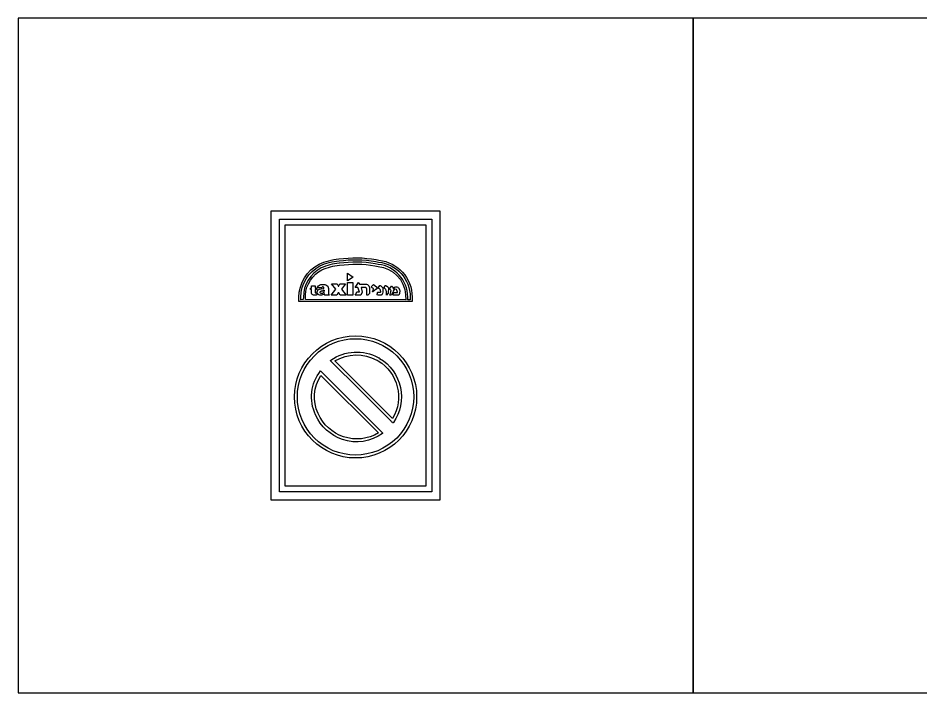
# Model space of a CAD drawing. Extents: x 0 to 4200, y -1400 to 2100.
# Drawn here: x 0 to 1873, y -1400 to 0 of the extents above; entities that cross this region are included whole.
import ezdxf

# ---------------------------------------------------------------- set-up
doc = ezdxf.new("R2010")
doc.units = 0
doc.header["$MEASUREMENT"] = 0

msp = doc.modelspace()

# ---------------------------------------------------------------- linework, layer by layer
for points in [[(0.0002, -1399.9998), (1400, -1399.9998), (1400, 0.0001), (0.0002, 0.0001)], [(1400, -1399.9998), (2800, -1399.9998), (2800, 0.0001), (1400, 0.0001)]]:
    msp.add_lwpolyline(points, close=True)
at = {"color": 7}
for points in [[(525, -999.9999), (525, -399.9999), (875, -399.9999), (875, -999.9999)], [(542, -982.9999), (542, -416.9999), (858, -416.9999), (858, -982.9999)], [(554, -970.9999), (554, -428.9999), (846, -428.9999), (846, -970.9999)], [(683.073, -545.2869), (683.073, -529.5419), (695.32, -537.2399)], [(683.55, -574.5979), (683.55, -548.3899), (694.033, -548.3899), (694.033, -574.5979)]]:
    msp.add_lwpolyline(points, close=True, dxfattribs=at)
for points in [[(582.62, -584.1869), (582.619, -579.0229, -0.280284), (624.541, -510.3479, -0.0853424), (665.284, -499.7929, -0.0804113), (742.489, -501.1329), (748.376, -502.1519, -0.38291), (817.378, -579.0119), (817.373, -588.1859), (582.621, -588.1859)], [(808.357, -584.1859), (808.253, -578.8689, 0.383401), (747.212, -511.0779), (740.893, -509.9879, 0.0805395), (666.413, -508.7289), (666.177, -508.7529, 0.0852896), (628.519, -518.4489, 0.279741), (591.786, -578.8759), (591.62, -584.1129), (586.62, -584.1859), (586.619, -579.0219, -0.280284), (626.257, -513.9599, -0.0855945), (665.734, -503.7699, -0.0805395), (741.782, -505.0689), (747.82, -506.1149, -0.383401), (813.378, -579.0129), (813.375, -584.1859)], [(803.982, -584.1859), (596.123, -584.1129), (596.037, -574.7769, -0.26205), (630.313, -522.1559, -0.0853626), (666.731, -512.8379), (666.926, -512.8129, -0.0807102), (740.164, -514.0399), (746.633, -515.1559, -0.362565), (803.952, -574.0279)], [(619.658, -570.2449), (619.637, -572.6329, -0.398273), (618.344, -574.5949), (617.782, -574.5939), (613.542, -574.5949, -0.111874), (611.449, -574.1999, -0.175872), (609.169, -572.0909, -0.136157), (608.927, -570.4439), (608.927, -563.3349), (606.263, -563.3349), (606.263, -560.1409), (608.927, -560.1409), (608.927, -555.5549), (616.049, -555.5549), (616.049, -560.1409), (619.324, -560.1409), (619.324, -563.3349), (616.049, -563.3349), (616.049, -566.3589), (616.094, -568.9069, 0.160601), (616.404, -569.7359, 0.168197), (617.304, -570.2459)], [(622.152, -572.9879, -0.0967747), (621.206, -572.0629, -0.164524), (620.252, -567.6769, -0.334343), (625.51, -562.2359), (632.382, -561.1999, -0.0565197), (632.932, -561.2049, 0.0580126), (633.731, -561.2049, 0.209314), (634.274, -560.8499, 0.192744), (634.554, -559.5369, 0.165194), (633.978, -558.2799, 0.16499), (633.331, -557.9649, 0.0595443), (631.562, -557.8889, 0.229572), (630.229, -558.6869, -0.02095), (629.302, -559.7979), (627.224, -559.8319), (620.973, -559.8319), (620.993, -558.3569, -0.0083336), (621.272, -557.9539, -0.254093), (631.14, -552.5079, -0.0317652), (636.285, -552.9139, -0.0541736), (638.457, -553.4209, -0.31296), (643.76, -561.1759), (643.679, -570.1759, 0.0220169), (643.656, -571.3479, 0.112381), (643.79, -571.8539, -0.0356084), (644.417, -573.3379, 0.0952175), (644.783, -573.7309, -0.0198147), (645.42, -574.1479, -0.277193), (645.413, -574.5509), (643.844, -574.5979), (637.619, -574.5979), (636.119, -574.5609, -0.258822), (635.777, -574.2139, -0.0877574), (635.808, -573.5979, 0.0368192), (635.885, -572.9229, 0.163467), (635.761, -572.4869, 0.457905), (634.9, -572.5189, -0.0999742), (633.719, -573.3189, -0.101867), (629.57, -574.5959), (627.685, -574.5979, 0.0205106), (625.767, -574.5979, -0.208557)], [(661.728, -551.4229), (663.939, -555.5699, 0.0401614), (664.184, -555.9509, 0.184638), (664.691, -556.1789, 0.184638), (665.199, -555.9509, 0.0401614), (665.444, -555.5699), (667.312, -551.6519, -0.108548), (667.655, -551.4229), (679.206, -551.4229), (670.602, -562.6469), (680.213, -574.5949), (668.31, -574.5949), (665.344, -569.9649, 0.547493), (664.038, -569.9649), (661.071, -574.5949), (649.168, -574.5949), (658.781, -562.6469), (650.175, -551.4229)], [(699.455, -574.5979, 0.0514418), (702.528, -568.0649), (708.032, -568.0079), (704.955, -558.8899), (699.413, -558.7799), (706.326, -548.9119, -0.191451), (706.921, -549.2149, -0.0763303), (707.273, -550.1069, 0.0535839), (707.668, -551.2199, 0.0546944), (708.146, -552.2579), (720.743, -552.2999), (722.432, -552.2999, -0.207843), (726.377, -554.1289, -0.189366), (728.932, -560.9199), (728.885, -571.1819), (725.189, -574.5979), (723.613, -574.5979, -0.0264421), (723.625, -574.1719), (723.669, -573.4509), (723.674, -562.5289, 0.303844), (721.389, -559.1149), (711.636, -559.2709), (713.776, -568.3539), (710.998, -574.5979)], [(735.738, -568.1309, -0.229151), (735.23, -568.1419, -0.112341), (735.192, -567.4919, -0.0123559), (735.544, -566.4599), (735.695, -565.8749, -0.0481292), (736.837, -563.5719, 0.122018), (737.389, -561.6479, 0.199377), (736.963, -560.7529, -0.0789936), (732.512, -557.7609), (737.38, -552.4229), (743.332, -557.4429, -0.0652374), (743.717, -557.9599, -0.0759991), (743.934, -558.8339, -0.110017), (743.809, -561.6399, -0.162321), (743.069, -562.7289)], [(753.537, -574.5979), (751.343, -574.5979), (747.168, -574.5979), (745.013, -574.3239, -0.111945), (745.105, -572.1809, -0.0106235), (745.499, -570.8039, 0.0415124), (745.616, -569.9119, -0.0800032), (745.787, -569.1409, -0.246552), (746.336, -568.7159), (751.98, -568.5949, 0.0225209), (752.115, -568.1879), (751.793, -564.2519, 0.227662), (750.517, -562.1089, 0.0324103), (748.888, -561.1889, 0.0375462), (747.909, -560.6889, -0.0649898), (747.275, -560.3989, -0.363513), (746.954, -559.3979), (750.158, -554.8849, -0.170762), (750.833, -554.7729, -0.0522487), (751.301, -554.9779, -0.12233), (755.763, -559.0239, -0.0385998), (756.697, -560.8549, -0.104136), (755.974, -571.6009, -0.0231419), (754.372, -574.0949, -0.173901)], [(763.926, -574.5979), (763.926, -567.5549, 0.0992726), (763.46, -564.4689, 0.102967), (762.751, -563.4379, -0.00803077), (761.113, -561.6389, 0.0866947), (759.704, -560.6109, -0.258421), (759.115, -559.8859, -0.119464), (759.213, -559.1719), (761.529, -555.2879, -0.12472), (762.136, -554.8609, -0.205825), (763.083, -554.9899, -0.139728), (768.295, -559.8699), (767.743, -570.5819)], [(771.009, -574.5979, -0.0507785), (771.173, -574.0229), (771.481, -573.1289), (773.151, -567.8969), (773.412, -567.0799), (773.684, -565.3619, 0.170435), (772.586, -563.4849, -0.0255037), (771.21, -562.1909, -0.0504133), (770.799, -561.6359, -0.235571), (770.806, -561.1929), (774.613, -556.5089, -0.103089), (774.957, -556.2729, -0.242419), (775.43, -556.3479, -0.105638), (777.106, -558.2549, -0.0573107), (777.71, -559.2939, -0.0176751), (778.135, -560.8259, 0.037667), (778.548, -561.7169, 0.259604), (779.045, -561.7989, 0.157366), (779.615, -560.8919, -0.0458018), (779.876, -560.0619, -0.40478), (787.616, -558.5009, -0.0987179), (789.603, -560.4069, -0.14397), (791.802, -566.8979, -0.0973084), (791.49, -569.5109, 0.00493513), (791.183, -571.2499, -0.0818362), (790.834, -572.1539, -0.0046505), (790.207, -573.5509, -0.171281), (789.097, -574.5439), (787.022, -574.5979), (779.487, -574.5979), (777.987, -574.5579, -0.306894), (777.63, -574.2089), (779.327, -569.6549, -0.0549868), (779.734, -569.4189), (785.668, -569.4239, 0.0666103), (786.643, -569.1979, 0.191533), (786.936, -568.7299), (785.897, -564.6879, 0.591103), (779.707, -564.1589, 0.0573385), (777.185, -568.9799, -0.0588222), (773.136, -574.5509)], [(634.589, -564.5719, -0.0342067), (634.478, -567.5159, -0.0701768), (634.025, -569.1719, -0.182246), (631.853, -571.1069, -0.161009), (628.468, -571.4339, -0.202335), (626.775, -570.2329, -0.297269), (627.007, -567.3279, -0.112212), (628.06, -566.5549, -0.020581), (628.493, -566.3729, -0.0427219), (630.236, -565.9069, 0.0150826), (632.11, -565.5179, 0.0598231), (634.085, -564.8079)], [(573.265, -785.8889, -1), (826.732, -785.8889, -1)], [(579.265, -785.8889, -0.414214), (699.999, -665.1549, -0.414214), (820.732, -785.8889, -0.414214), (699.999, -906.6219, -0.414214)], [(648.335, -710.9649), (648.335, -710.4549), (648.505, -710.2839), (648.675, -710.1129), (648.675, -709.8529, -0.287477), (747.069, -704.3319, 0.0364781), (747.792, -704.6789, -0.0472522), (748.09, -704.8359, -0.117593), (749.42, -705.5029, 0.0291261), (750.012, -705.9449, -0.431674), (778.731, -838.9499, 0.0109857), (778.306, -839.6609), (777.881, -839.6609), (777.541, -839.6609), (777.2, -839.6609), (776.775, -839.6609, 0.0630266), (772.49, -835.1289), (766.036, -828.6509), (727.494, -790.1089), (699.044, -761.6289), (659.444, -721.8979)], [(657.296, -711.3659, -0.267445), (743.858, -709.4049, 0.0166754), (744.249, -709.6369, 0.0257193), (745.255, -710.1259), (745.597, -710.3169), (746.026, -710.4699, 0.016855), (746.756, -710.9849), (746.911, -711.0819, -0.413052), (776.774, -830.8969), (776.561, -830.7139), (770.286, -824.4159), (731.737, -785.8669), (703.29, -757.3889), (663.694, -717.6629)], [(627.449, -732.0539), (628.152, -732.6729), (756.217, -860.7559), (756.261, -860.9379), (756.261, -861.2779), (756.089, -861.4509), (755.922, -861.6959, -0.247343), (672.98, -874.1519, -0.213877), (617.151, -823.0039, -0.287377)], [(747.315, -860.3699, -0.228103), (674.904, -868.4689, -0.213877), (622.636, -820.5709), (622.562, -820.4109, -0.264897), (628.193, -741.2009)]]:
    msp.add_lwpolyline(points, format="xyb", close=True, dxfattribs=at)

doc.saveas('drawing.dxf')
